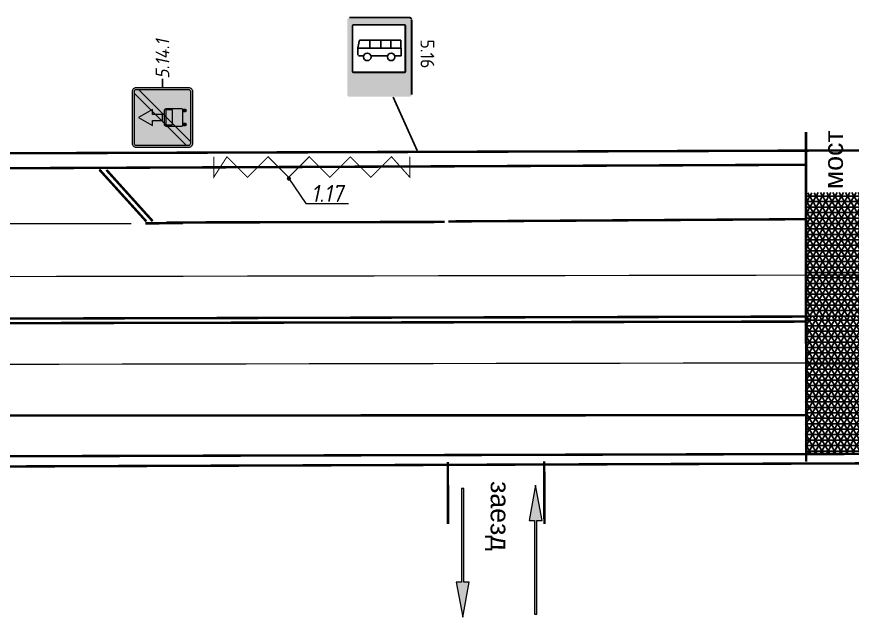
# Model space of a CAD drawing. Header units: millimetres. Extents: x 1734 to 2050, y 1482 to 1843.
# Drawn here: x 1942.71 to 1991.38, y 1735.76 to 1770.76 of the extents above; entities that cross this region are included whole.
import ezdxf
from ezdxf.enums import TextEntityAlignment as Align

# ---------------------------------------------------------------- set-up
doc = ezdxf.new("R2010")
doc.units = ezdxf.units.MM
for name, pattern in [('1.3', [17.848385, 5.910826, -0.0001, 11.937459]), ('1.5_1_3', [4, 0, -3, 1]), ('1.6_3_1', [4, 0, -1, 3]), ('JIS_02_0.7', [1.35, 0.75, -0.6])]:
    doc.linetypes.add(name, pattern=pattern)
for name, color, linetype, lineweight in [('знаки', 7, 'Continuous', 0), ('Описание', 7, 'Continuous', 15), ('разметка', 251, 'Continuous', 15)]:
    doc.layers.add(name, color=color, linetype=linetype, lineweight=lineweight)
doc.layers.add('КПЧ', color=9, linetype='Continuous')
doc.layers.add('Разметки', color=7, linetype='Continuous')
doc.styles.add('ROMAND', font='ROMAND.SHX', dxfattribs={"height": 2})
doc.styles.add('SASH', font='simplex8.shx', dxfattribs={"width": 0.9, "oblique": 12})
doc.styles.get("Standard").update_dxf_attribs({"font": 'arial.ttf'})

# ---------------------------------------------------------------- blocks, each defined once
blk = doc.blocks.new('*U18')
at = {"color": 0, "linetype": 'ByBlock', "const_width": 0.12}
blk.add_lwpolyline([(0.037, 0.048, 1), (-0.037, -0.048, 1)], format="xyb", close=True, dxfattribs=at)
at = {"layer": 'разметка', "color": 0}
blk.add_lwpolyline([(0, 0), (0.983, -1.45), (3.48, -1.45)], dxfattribs=at)
at = {"layer": 'разметка', "color": 0, "style": 'SASH', "oblique": 12, "width": 0.9}
blk.add_attdef('RAZMETKA', text='', height=1, dxfattribs=at).set_placement((2.231, -1.665), align=Align.BOTTOM_CENTER)
blk = doc.blocks.new('5.14.1')
at = {"layer": 'знаки', "true_color": 0xffffff}
h = blk.add_hatch(color=7, dxfattribs=at)
edge = h.paths.add_edge_path()
edge.add_arc((-1.517, 3.267), 0.233, 90, 180, ccw=False)
edge.add_line((-1.517, 3.5), (1.517, 3.5))
edge.add_arc((1.517, 3.267), 0.233, 0, 90, ccw=False)
edge.add_line((1.75, 3.267), (1.75, 0.233))
edge.add_arc((1.517, 0.233), 0.233, 270, 360, ccw=False)
edge.add_line((1.517, 0), (-1.517, 0))
edge.add_arc((-1.517, 0.233), 0.233, 180, 270, ccw=False)
edge.add_line((-1.75, 0.233), (-1.75, 3.267))
edge = h.paths.add_edge_path(flags=16)
edge.add_arc((-1.517, 3.267), 0.117, 90, 180, ccw=False)
edge.add_line((-1.517, 3.383), (1.517, 3.383))
edge.add_arc((1.517, 3.267), 0.117, 0, 90, ccw=False)
edge.add_line((1.633, 3.267), (1.633, 0.233))
edge.add_arc((1.517, 0.233), 0.117, 270, 360, ccw=False)
edge.add_line((1.517, 0.117), (-1.517, 0.117))
edge.add_arc((-1.517, 0.233), 0.117, 180, 270, ccw=False)
edge.add_line((-1.633, 0.233), (-1.633, 3.267))
at = {"layer": 'знаки'}
h = blk.add_hatch(color=5, dxfattribs=at)
edge = h.paths.add_edge_path()
edge.add_arc((-1.517, 3.267), 0.117, 90, 180, ccw=False)
edge.add_line((-1.517, 3.383), (1.517, 3.383))
edge.add_arc((1.517, 3.267), 0.117, 0, 90, ccw=False)
edge.add_line((1.633, 3.267), (1.633, 0.233))
edge.add_arc((1.517, 0.233), 0.117, 270, 360, ccw=False)
edge.add_line((1.517, 0.117), (-1.517, 0.117))
edge.add_arc((-1.517, 0.233), 0.117, 180, 270, ccw=False)
edge.add_line((-1.633, 0.233), (-1.633, 3.267))
h.paths.add_polyline_path([(0, 1.75), (0.175, 1.75), (0.175, 2.333), (0.467, 2.333), (0, 3.15), (-0.467, 2.333), (-0.175, 2.333), (-0.175, 1.75)], flags=16)
edge = h.paths.add_edge_path(flags=16)
edge.add_arc((0.467, 0.642), 0.0583, 270, 360, ccw=False)
edge.add_line((0.467, 0.583), (-0.467, 0.583))
edge.add_arc((-0.467, 0.642), 0.0583, 180, 270, ccw=False)
edge.add_line((-0.525, 0.642), (-0.525, 1.517))
edge.add_arc((-0.408, 1.517), 0.117, 90, 180, ccw=False)
edge.add_line((-0.408, 1.633), (0.408, 1.633))
edge.add_arc((0.408, 1.517), 0.117, 0, 90, ccw=False)
edge.add_line((0.525, 1.517), (0.525, 0.642))
edge = h.paths.add_edge_path(flags=0)
edge.add_arc((0.408, 1.517), 0.0292, 0, 90)
edge.add_line((0.408, 1.546), (-0.408, 1.546))
edge.add_arc((-0.408, 1.517), 0.0292, 90, 180)
edge.add_line((-0.438, 1.517), (-0.438, 1.196))
edge.add_arc((-0.408, 1.196), 0.0292, 180, 270)
edge.add_line((-0.408, 1.167), (0.408, 1.167))
edge.add_arc((0.408, 1.196), 0.0292, 270, 360)
edge.add_line((0.438, 1.196), (0.438, 1.517))
edge = h.paths.add_edge_path(flags=16)
edge.add_line((-0.35, 0.408), (-0.35, 0.525))
edge.add_line((-0.35, 0.525), (-0.467, 0.525))
edge.add_line((-0.467, 0.525), (-0.467, 0.408))
edge.add_arc((-0.408, 0.408), 0.0583, 180, 360)
edge = h.paths.add_edge_path(flags=16)
edge.add_line((0.467, 0.408), (0.467, 0.525))
edge.add_line((0.467, 0.525), (0.35, 0.525))
edge.add_line((0.35, 0.525), (0.35, 0.408))
edge.add_arc((0.408, 0.408), 0.0583, 180, 360)
blk.add_hatch(color=1, dxfattribs=at).paths.add_polyline_path([(1.633, 3.15), (1.633, 3.267, 0.414214), (1.517, 3.383), (1.4, 3.383), (-1.633, 0.35), (-1.633, 0.233, 0.414214), (-1.517, 0.117), (-1.4, 0.117)])
at = {"layer": 'знаки', "true_color": 0xffffff}
blk.add_hatch(color=7, dxfattribs=at).paths.add_polyline_path([(0, 1.75), (0.175, 1.75), (0.175, 2.333), (0.467, 2.333), (0, 3.15), (-0.467, 2.333), (-0.175, 2.333), (-0.175, 1.75)])
h = blk.add_hatch(color=7, dxfattribs=at)
edge = h.paths.add_edge_path()
edge.add_arc((0.467, 0.642), 0.0583, 270, 360, ccw=False)
edge.add_line((0.467, 0.583), (-0.467, 0.583))
edge.add_arc((-0.467, 0.642), 0.0583, 180, 270, ccw=False)
edge.add_line((-0.525, 0.642), (-0.525, 1.517))
edge.add_arc((-0.408, 1.517), 0.117, 90, 180, ccw=False)
edge.add_line((-0.408, 1.633), (0.408, 1.633))
edge.add_arc((0.408, 1.517), 0.117, 0, 90, ccw=False)
edge.add_line((0.525, 1.517), (0.525, 0.642))
edge = h.paths.add_edge_path(flags=16)
edge.add_arc((0.408, 1.517), 0.0292, 0, 90)
edge.add_line((0.408, 1.546), (-0.408, 1.546))
edge.add_arc((-0.408, 1.517), 0.0292, 90, 180)
edge.add_line((-0.438, 1.517), (-0.438, 1.196))
edge.add_arc((-0.408, 1.196), 0.0292, 180, 270)
edge.add_line((-0.408, 1.167), (0.408, 1.167))
edge.add_arc((0.408, 1.196), 0.0292, 270, 360)
edge.add_line((0.438, 1.196), (0.438, 1.517))
h = blk.add_hatch(color=7, dxfattribs=at)
edge = h.paths.add_edge_path()
edge.add_line((-0.35, 0.408), (-0.35, 0.525))
edge.add_line((-0.35, 0.525), (-0.467, 0.525))
edge.add_line((-0.467, 0.525), (-0.467, 0.408))
edge.add_arc((-0.408, 0.408), 0.0583, 180, 360)
h = blk.add_hatch(color=7, dxfattribs=at)
edge = h.paths.add_edge_path()
edge.add_line((0.467, 0.408), (0.467, 0.525))
edge.add_line((0.467, 0.525), (0.35, 0.525))
edge.add_line((0.35, 0.525), (0.35, 0.408))
edge.add_arc((0.408, 0.408), 0.0583, 180, 360)
at = {"layer": 'Defpoints'}
blk.add_lwpolyline([(1.75, 1.75), (2.25, 1.75)], dxfattribs=at)
at = {"layer": 'знаки'}
blk.add_lwpolyline([(-1.75, 3.267, -0.414214), (-1.517, 3.5), (1.517, 3.5, -0.414214), (1.75, 3.267), (1.75, 0.233, -0.414214), (1.517, 0), (-1.517, 0, -0.414214), (-1.75, 0.233), (-1.75, 3.267)], format="xyb", dxfattribs=at)
at = {"layer": 'знаки', "color": 7, "true_color": 0xffffff}
for points in [[(-1.633, 3.267, -0.414214), (-1.517, 3.383), (1.517, 3.383, -0.414214), (1.633, 3.267), (1.633, 0.233, -0.414214), (1.517, 0.117), (-1.517, 0.117, -0.414214), (-1.633, 0.233)], [(0.438, 1.517, 0.414214), (0.408, 1.546), (-0.408, 1.546, 0.414214), (-0.438, 1.517), (-0.438, 1.196, 0.414214), (-0.408, 1.167), (0.408, 1.167, 0.414214), (0.438, 1.196), (0.438, 1.517)], [(-0.35, 0.408), (-0.35, 0.525), (-0.467, 0.525), (-0.467, 0.408, 1)], [(0.467, 0.408), (0.467, 0.525), (0.35, 0.525), (0.35, 0.408, 1)]]:
    blk.add_lwpolyline(points, format="xyb", close=True, dxfattribs=at)
at = {"layer": 'знаки', "color": 1}
for points in [[(-1.633, 0.35), (1.4, 3.383)], [(-1.4, 0.117), (1.633, 3.15)]]:
    blk.add_lwpolyline(points, dxfattribs=at)
at = {"layer": 'знаки', "color": 7, "true_color": 0xffffff}
blk.add_lwpolyline([(0, 1.75), (0.175, 1.75), (0.175, 2.333), (0.467, 2.333), (0, 3.15), (-0.467, 2.333), (-0.175, 2.333), (-0.175, 1.75)], close=True, dxfattribs=at)
blk.add_lwpolyline([(0.525, 0.642, -0.414214), (0.467, 0.583), (-0.467, 0.583, -0.414214), (-0.525, 0.642), (-0.525, 1.517, -0.414214), (-0.408, 1.633), (0.408, 1.633, -0.414214), (0.525, 1.517), (0.525, 0.642)], format="xyb", dxfattribs=at)
at = {"layer": 'знаки', "color": 0, "lineweight": 30, "style": 'SASH', "oblique": 12, "width": 0.9}
blk.add_text('5.14.1', height=0.8, dxfattribs=at).set_placement((2.25, 1.75), align=Align.MIDDLE_LEFT)
blk = doc.blocks.new('1-18-')
at = {"layer": 'разметка'}
blk.add_hatch(color=0, dxfattribs=at).paths.add_polyline_path([(-0.075, 5.45), (-0.075, 0), (0.075, 0), (0.075, 5.45), (0.375, 5.45), (0, 7.5), (-0.375, 5.45)])
at = {"layer": 'разметка', "color": 0, "lineweight": 0, "flags": 128}
blk.add_lwpolyline([(-0.075, 5.45), (-0.075, 0), (0.075, 0), (0.075, 5.45), (0.375, 5.45), (0, 7.5), (-0.375, 5.45)], close=True, dxfattribs=at)

msp = doc.modelspace()

# ---------------------------------------------------------------- hatches: boundary and pattern name
at = {"linetype": 'Continuous'}
h = msp.add_hatch(color=4, dxfattribs=at)
h.paths.add_polyline_path([(1965.712, 1770.572, 0.414214), (1965.587, 1770.697), (1962.089, 1770.697, 0.414214), (1961.964, 1770.572), (1961.964, 1766.221, 0.414214), (1962.089, 1766.096), (1965.587, 1766.096, 0.414214), (1965.712, 1766.221)])
h.paths.add_polyline_path([(1962.323, 1770.277, 0.414214), (1962.273, 1770.227), (1962.273, 1767.566, 0.414214), (1962.323, 1767.516), (1965.295, 1767.516, 0.414214), (1965.345, 1767.566), (1965.345, 1770.227, 0.414214), (1965.295, 1770.277)], flags=16)
h = msp.add_hatch()
h.set_pattern_fill('NET3', color=256, scale=0.1)
h.set_pattern_definition([(0, (-2937.6965, -3033.95065), (0, 0.3175), []), (60, (-2937.6965, -3033.95065), (-0.274963066, 0.15875), []), (120, (-2937.6965, -3033.95065), (-0.274963066, -0.15875), [])])
h.paths.add_polyline_path([(1988.684, 1753.286), (1992.637, 1753.296), (1992.637, 1760.525), (1988.682, 1760.503)])
h = msp.add_hatch()
h.set_pattern_fill('NET3', color=256, scale=0.1)
h.set_pattern_definition([(0, (-2937.73163, -3041.17647), (0, 0.3175), []), (60, (-2937.73163, -3041.17647), (-0.274963066, 0.15875), []), (120, (-2937.73163, -3041.17647), (-0.274963066, -0.15875), [])])
h.paths.add_polyline_path([(1988.649, 1745.297), (1992.602, 1745.402), (1992.602, 1753.299), (1988.647, 1753.278)])

# ---------------------------------------------------------------- linework, layer by layer
at = {"color": 7, "linetype": 'Continuous'}
for p, q in [((1962.57, 1768.94), (1962.682, 1769.395)), ((1962.682, 1769.395), (1965.078, 1769.395)), ((1963.278, 1769.395), (1963.278, 1768.94)), ((1963.913, 1769.395), (1963.913, 1768.929)), ((1964.491, 1769.395), (1964.491, 1768.929)), ((1965.078, 1769.395), (1965.106, 1768.485)), ((1962.57, 1768.929), (1965.093, 1768.929)), ((1962.574, 1768.938), (1962.574, 1768.521)), ((1962.921, 1768.485), (1962.607, 1768.485)), ((1964.31, 1768.485), (1963.337, 1768.485)), ((1965.106, 1768.485), (1964.727, 1768.485))]:
    msp.add_line(p, q, dxfattribs=at)
at = {"color": 4, "linetype": 'Continuous', "const_width": 0.1}
for points in [[(1965.579, 1770.707), (1962.081, 1770.707)], [(1965.712, 1766.221), (1965.712, 1770.572)]]:
    msp.add_lwpolyline(points, dxfattribs=at)
msp.add_lwpolyline([(1965.702, 1770.583, 0.414214), (1965.577, 1770.708, 0.414214)], format="xyb", dxfattribs=at)
msp.add_lwpolyline([(1962.323, 1770.277), (1965.295, 1770.277, -0.414214), (1965.345, 1770.227), (1965.345, 1767.566, -0.414214), (1965.295, 1767.516), (1962.323, 1767.516, -0.414214), (1962.273, 1767.566), (1962.273, 1770.227, -0.414214)], format="xyb", close=True, dxfattribs=at)
at = {"color": 7, "linetype": 'Continuous'}
for centre in [(1963.129, 1768.417), (1964.519, 1768.417)]:
    msp.add_circle(centre, 0.219, dxfattribs=at)
at = {"layer": 'КПЧ', "color": 5, "lineweight": 30, "const_width": 0.142}
for points in [[(1906.485, 1762.682), (2031.758, 1763.099)], [(1928.236, 1744.503), (2031.762, 1744.878)]]:
    msp.add_lwpolyline(points, dxfattribs=at)
at = {"layer": 'КПЧ', "color": 7, "lineweight": 30, "const_width": 0.142}
msp.add_lwpolyline([(1907.401, 1761.777), (1988.682, 1762.133)], dxfattribs=at)
at = {"layer": 'разметка', "color": 30, "const_width": 0.0599}
msp.add_lwpolyline([(1954.181, 1762.598), (1954.181, 1761.4), (1954.954, 1762.598), (1956.152, 1761.4), (1957.35, 1762.598), (1958.548, 1761.4), (1959.745, 1762.598), (1960.943, 1761.4), (1962.141, 1762.598), (1963.339, 1761.4), (1964.537, 1762.598), (1965.609, 1761.4), (1965.609, 1762.598)], dxfattribs=at)
at = {"layer": 'Разметки'}
msp.add_line((1966.034, 1762.959), (1964.626, 1766.076), dxfattribs=at)
at = {"layer": 'Разметки', "color": 7, "linetype": '1.3', "lineweight": 0, "const_width": 0.142, "flags": 128}
for points in [[(1988.688, 1744.827), (1988.68, 1764.037)], [(1908.614, 1753.086), (1988.684, 1753.286)], [(1906.839, 1745.05), (2031.803, 1745.395)], [(1967.831, 1741.204), (1967.823, 1744.822)], [(1973.444, 1741.202), (1973.436, 1744.843)]]:
    msp.add_lwpolyline(points, dxfattribs=at)
at = {"layer": 'Разметки', "color": 2, "linetype": '1.3', "lineweight": 0, "const_width": 0.142, "flags": 128}
for points in [[(1950.26, 1758.826), (1947.52, 1761.853)], [(1967.853, 1758.83), (1988.683, 1758.963)], [(1950.203, 1758.717), (1952.395, 1758.731)]]:
    msp.add_lwpolyline(points, dxfattribs=at)
at = {"layer": 'Разметки', "color": 2, "linetype": 'JIS_02_0.7', "lineweight": 0, "const_width": 0.142, "flags": 128}
msp.add_lwpolyline([(1950.624, 1758.848), (1947.933, 1761.834)], dxfattribs=at)
at = {"layer": 'Разметки', "color": 7, "linetype": '1.6_3_1', "lineweight": 0, "const_width": 0.0712, "flags": 128}
msp.add_lwpolyline([(1916.979, 1758.692), (1949.379, 1758.695)], dxfattribs=at)
at = {"layer": 'Разметки', "color": 2, "linetype": '1.5_1_3', "lineweight": 0, "const_width": 0.142, "flags": 128}
for points in [[(1951.421, 1758.77), (1967.641, 1758.801)], [(1921.506, 1747.51), (1988.685, 1747.541)]]:
    msp.add_lwpolyline(points, dxfattribs=at)
at = {"layer": 'Разметки', "linetype": '1.6_3_1', "lineweight": 0, "const_width": 0.0712, "flags": 128}
for points in [[(2031.726, 1755.776), (1917.204, 1755.576)], [(2020.855, 1750.645), (1908.695, 1750.445)]]:
    msp.add_lwpolyline(points, dxfattribs=at)
at = {"layer": 'Разметки', "linetype": '1.3', "lineweight": 0, "const_width": 0.142, "flags": 128}
msp.add_lwpolyline([(1908.591, 1752.837), (1988.684, 1752.994)], dxfattribs=at)

# ---------------------------------------------------------------- block references
at = {"layer": 'знаки', "rotation": 89.99999999999999}
msp.add_blockref('5.14.1', (1952.945, 1764.888), dxfattribs=at)
at = {"layer": 'разметка', "color": 7}
msp.add_blockref('*U18', (1958.56, 1761.327), dxfattribs=at).add_auto_attribs({'RAZMETKA': '1.17'})
msp.add_blockref('1-18-', (1972.933, 1735.954), dxfattribs=at)
at = {"layer": 'разметка', "color": 7, "rotation": 180}
msp.add_blockref('1-18-', (1968.685, 1743.265), dxfattribs=at)

# ---------------------------------------------------------------- texts
at = {"color": 7, "linetype": 'Continuous', "style": 'ROMAND', "width": 0.9}
msp.add_text('5.16', height=0.8, rotation=270, dxfattribs=at).set_placement((1966.23, 1769.434))
at = {"layer": 'Описание', "color": 7}
for s, rotation, p in [('мост', 89.8222, (1990.827, 1760.709, 637.494)), ('заезд', 269.8222, (1970.321, 1743.7, 637.494))]:
    msp.add_text(s, height=1.1133, rotation=rotation, dxfattribs=at).set_placement(p)

doc.saveas('drawing.dxf')
